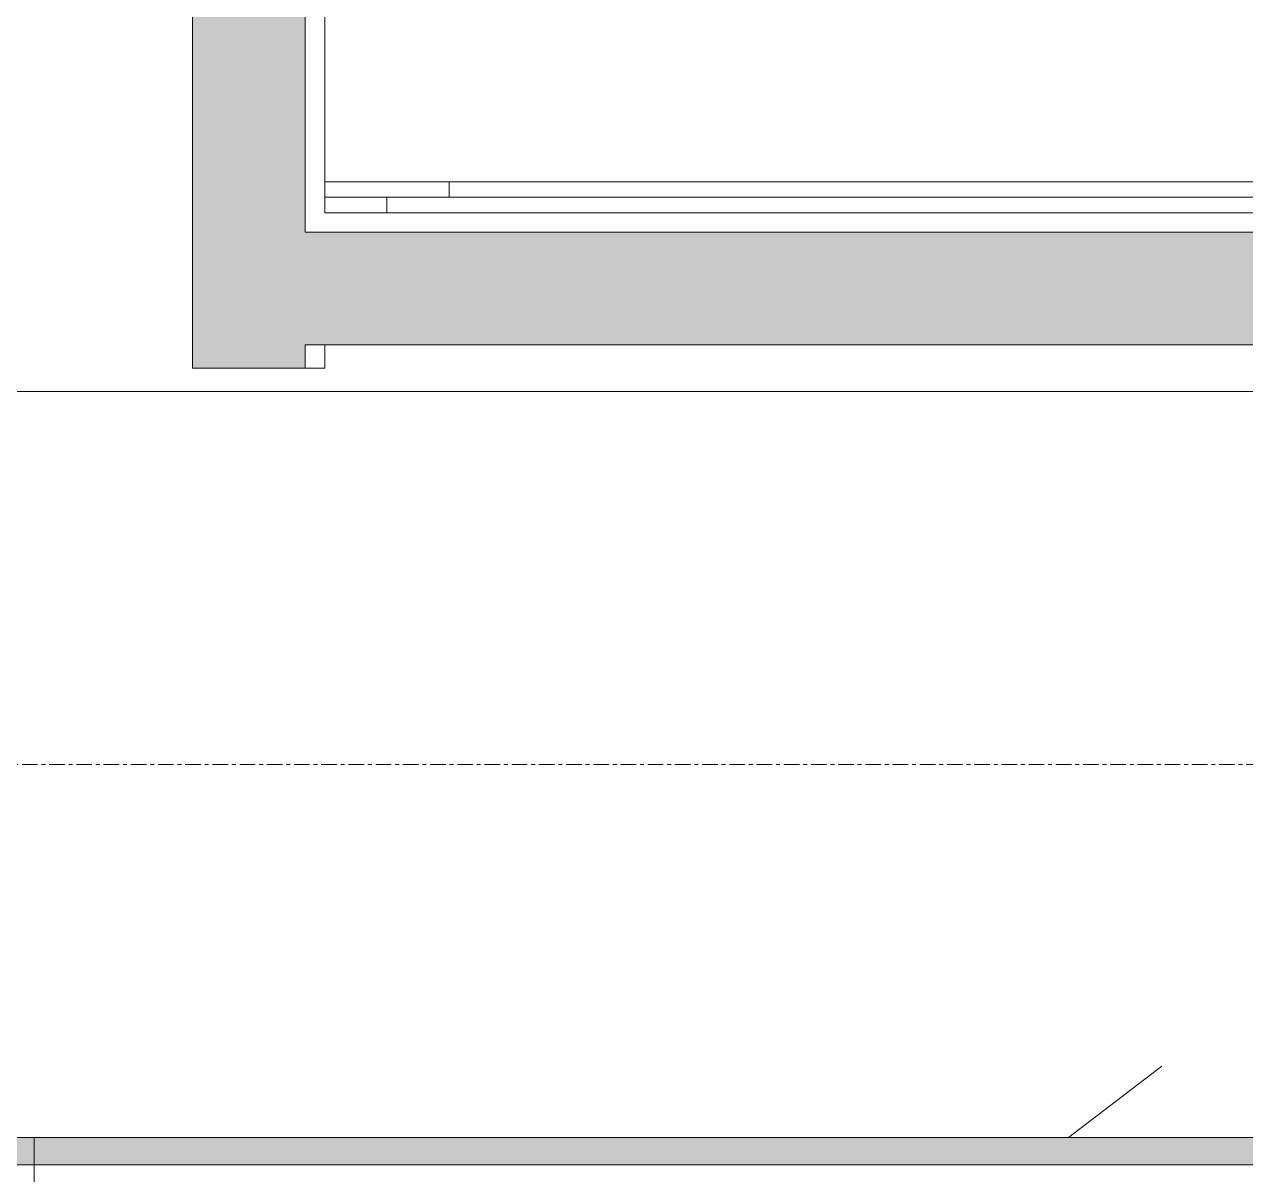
# Model space of a CAD drawing. Header units: inches. Extents: x 3268 to 7018, y 976 to 6708.
# Drawn here: x 5658.94 to 5698.21, y 3521.96 to 3558.96 of the extents above; entities that cross this region are included whole.
import ezdxf

# ---------------------------------------------------------------- set-up
doc = ezdxf.new("R2010")
doc.units = ezdxf.units.IN
doc.header["$MEASUREMENT"] = 0
doc.linetypes.add('Grid Line 1_2_', pattern=[0.875, 0.5, -0.125, 0.125, -0.125])
for name, color, linetype, lineweight in [('A-WALL', 113, 'Continuous', 9), ('A-WALL-PATT', 111, 'Continuous', 15), ('I-WALL', 2, 'Continuous', 9), ('S-GRID', 1, 'Continuous', 9)]:
    doc.layers.add(name, color=color, linetype=linetype, lineweight=lineweight)
pattern_1 = [(50, (0, 0), (110.1714, -9.6389), [11.52, -126.72]), (355, (0, 0), (-21.3124, 115.5371), [9.216, -101.376]), (100.451, (9.18, -0.8), (88.86, 105.8975), [9.79, -107.695]), (46.184, (0, 30.72), (163.9282, -25.425), [17.28, -190.08]), (96.636, (13.66, 28.6), (143.563, 149.6257), [14.686, -161.543]), (351.184, (0, 30.72), (143.5647, 149.6237), [13.824, -152.064]), (21, (15.36, 23.04), (91.6851, -61.8426), [11.52, -126.72]), (326, (15.36, 23.04), (37.3733, 111.3835), [9.216, -101.376]), (71.451, (23, 17.89), (129.0588, 49.5399), [9.79, -107.695]), (37.5, (0, 0), (1.8676, 51.13223), [5.069, -95.078, 5.069, -97.843, -101.76]), (37.5, (0, 0), (1.8676, 51.13223), [-203.059, 5.069, -96.691]), (7.5, (0, 0), (40.4072, 60.5815), [5.069, -53.606, 5.069, -92.774, -38.784]), (7.5, (0, 0), (40.4072, 60.5815), [-156.518, 5.069, -33.715]), (327.5, (-34.253, 0), (81.99473, -3.46427), [5.069, -33.331, 5.069, -114.739, -158.976]), (327.5, (-34.253, 0), (81.99473, -3.46427), [-158.208, 5.069, -153.907]), (317.5, (-49.61, 0), (89.577, 15.37635), [5.069, -44.851, 5.069, -74.496, -112.896]), (317.5, (-49.61, 0), (89.577, 15.37635), [-129.485, 5.069, -107.827])]

# ---------------------------------------------------------------- blocks, each defined once
blk = doc.blocks.new('WSP_5 Points - Structure_2022_rvt-1-Overall Retail Plan Opt 2')
at = {"layer": 'A-WALL-PATT', "lineweight": 9}
h = blk.add_hatch(dxfattribs=at)
h.set_pattern_fill('FP_8', style=0, pattern_type=2)
h.set_pattern_definition(pattern_1)
h.paths.add_polyline_path([(5775.678, 3523.149), (5785.532, 3523.149), (5785.532, 3547.149), (5626.5, 3547.149), (5626.5, 3523.149), (5755.031, 3523.149)])
h.paths.add_polyline_path([(5298.5, 3523.149), (5560.5, 3523.149), (5560.5, 3547.149), (5298.5, 3547.149)])
at = {"layer": 'A-WALL', "color": 10, "lineweight": 15}
for p, q in [((5785.532, 3547.149), (5626.5, 3547.149)), ((5626.5, 3523.149), (5785.532, 3523.149))]:
    blk.add_line(p, q, dxfattribs=at)
blk = doc.blocks.new('Walls 3 - Walls 3-8332479-Overall Retail Plan Opt 2')
at = {"layer": 'A-WALL', "color": 53, "lineweight": 15}
for p, q in [((5684.533, 3548.899), (5680.533, 3548.899)), ((5680.533, 3548.899), (5680.533, 3548.399)), ((5684.533, 3548.399), (5684.533, 3548.899)), ((5680.533, 3548.399), (5684.533, 3548.399)), ((5923.125, 3548.399), (5682.533, 3548.399)), ((5682.533, 3548.399), (5682.533, 3547.899)), ((5682.533, 3547.899), (5923.125, 3547.899))]:
    blk.add_line(p, q, dxfattribs=at)
at = {"layer": 'A-WALL', "color": 133}
blk.add_line((5684.533, 3548.899), (5710.544, 3548.899), dxfattribs=at)
blk = doc.blocks.new('Arch_5 Points - Units and Amenities_v2022_rvt-1-Overall Retail Plan Opt 2')
at = {"layer": 'A-WALL-PATT', "lineweight": 9}
h = blk.add_hatch(color=254, dxfattribs=at)
h.paths.add_polyline_path([(5664.345, 3547.899), (5667.97, 3547.899), (5667.97, 3607.024), (5664.345, 3607.024), (5664.345, 3574.119)])
h.paths.add_polyline_path([(5664.345, 3750.149), (5667.97, 3750.149), (5667.97, 3836.149), (5664.345, 3836.149), (5664.345, 3753.774)])
h = blk.add_hatch(dxfattribs=at)
h.set_pattern_fill('FP_61', color=133, style=0, pattern_type=2)
h.set_pattern_definition([(0, (0, 0), (245.76, 61.44), [10.138, -174.182, 10.138, -174.182, -983.04]), (0, (0, 0), (245.76, 61.44), [-368.64, 10.138, -358.502, 10.138, -174.182, -430.08]), (0, (0, 0), (245.76, 61.44), [-921.6, 10.138, -112.742, 10.138, -297.062]), (120, (92.16, 30.72), (-176.0886, 182.1144), [10.138, -174.182, 10.138, -174.182, -983.04]), (120, (92.16, 30.72), (-176.0886, 182.1144), [-368.64, 10.138, -358.502, 10.138, -174.182, -430.08]), (120, (92.16, 30.72), (-176.0886, 182.1144), [-921.6, 10.138, -112.742, 10.138, -297.062]), (240, (122.88, 153.6), (-69.6714, -243.5544), [10.138, -174.182, 10.138, -174.182, -983.04]), (240, (122.88, 153.6), (-69.6714, -243.5544), [-368.64, 10.138, -358.502, 10.138, -174.182, -430.08]), (240, (122.88, 153.6), (-69.6714, -243.5544), [-921.6, 10.138, -112.742, 10.138, -297.062])])
h.paths.add_polyline_path([(5858.266, 3552.274), (5909.063, 3552.274), (5909.063, 3552.899), (5668.595, 3552.899), (5668.595, 3552.274), (5837.619, 3552.274)])
blk.add_hatch(color=254, dxfattribs=at).paths.add_polyline_path([(5775.678, 3548.649), (5909.063, 3548.649), (5909.063, 3552.274), (5667.97, 3552.274), (5667.97, 3548.649), (5734.384, 3548.649)])
at = {"layer": 'A-WALL-PATT', "lineweight": 5}
for points in [[(5763.5, 3522.274), (5763.5, 3523.149), (5626.563, 3523.149), (5626.563, 3522.274), (5759.875, 3522.274)], [(5759.875, 3522.274), (5759.875, 3523.149), (5659.25, 3523.149), (5659.25, 3522.274), (5755.031, 3522.274)]]:
    blk.add_hatch(color=9, dxfattribs=at).paths.add_polyline_path(points)
at = {"layer": 'A-WALL', "color": 133}
for p, q in [((5667.97, 3552.274), (5667.97, 3607.024)), ((5668.595, 3552.274), (5667.97, 3552.274)), ((5909.063, 3552.274), (5668.595, 3552.274)), ((5667.97, 3547.899), (5667.97, 3548.649)), ((5668.595, 3548.649), (5667.97, 3548.649)), ((5759.875, 3522.274), (5658.625, 3522.274)), ((5759.875, 3522.274), (5659.25, 3522.274))]:
    blk.add_line(p, q, dxfattribs=at)
at = {"layer": 'I-WALL', "color": 53, "lineweight": 15}
for p, q in [((5668.595, 3552.899), (5668.595, 3607.649)), ((5664.345, 3603.399), (5664.345, 3547.899)), ((5909.063, 3552.899), (5668.595, 3552.899)), ((5668.595, 3547.899), (5668.595, 3548.649)), ((5668.595, 3548.649), (5909.063, 3548.649)), ((5664.345, 3547.899), (5668.595, 3547.899)), ((5763.5, 3523.149), (5626.563, 3523.149)), ((5759.875, 3523.149), (5659.25, 3523.149)), ((5659.25, 3523.149), (5659.25, 3521.649))]:
    blk.add_line(p, q, dxfattribs=at)
at = {"layer": 'A-WALL', "color": 133, "lineweight": 9}
blk.add_blockref('Walls 3 - Walls 3-8332479-Overall Retail Plan Opt 2', (-11.938, 5), dxfattribs=at)

msp = doc.modelspace()

# ---------------------------------------------------------------- block references
at = {"lineweight": 5}
msp.add_blockref('WSP_5 Points - Structure_2022_rvt-1-Overall Retail Plan Opt 2', (0, 0), dxfattribs=at)

# ---------------------------------------------------------------- next in the draw order: hatches: boundary and pattern name
at = {"layer": 'A-WALL-PATT', "lineweight": 9}
h = msp.add_hatch(dxfattribs=at)
h.set_pattern_fill('FP_8', color=256, style=0, pattern_type=2)
h.set_pattern_definition(pattern_1)
h.paths.add_polyline_path([(5785.532, 3523.149), (5785.532, 3547.149), (5626.5, 3547.149), (5626.5, 3523.149), (5775.678, 3523.149)])

# ---------------------------------------------------------------- next in the draw order: linework, layer by layer
at = {"layer": 'A-WALL', "lineweight": 15}
for p, q in [((5785.532, 3547.149), (5626.5, 3547.149)), ((5626.5, 3523.149), (5785.532, 3523.149))]:
    msp.add_line(p, q, dxfattribs=at)
at = {"layer": 'S-GRID', "linetype": 'Grid Line 1_2_'}
msp.add_line((6493.236, 3535.149), (3967.407, 3535.149), dxfattribs=at)

# ---------------------------------------------------------------- next in the draw order: block references
at = {"lineweight": 5}
msp.add_blockref('Arch_5 Points - Units and Amenities_v2022_rvt-1-Overall Retail Plan Opt 2', (0, 0), dxfattribs=at)

doc.saveas('drawing.dxf')
